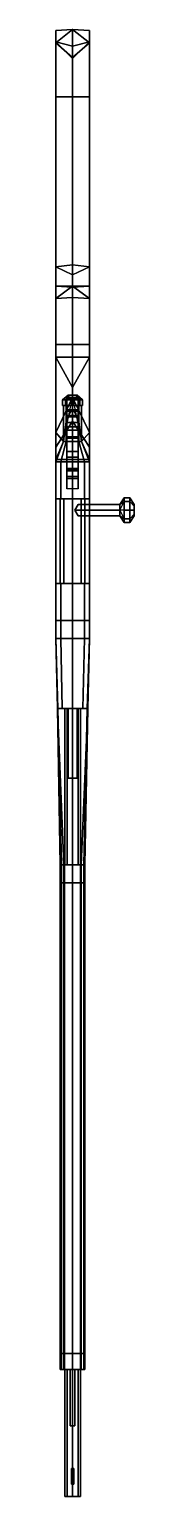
# Model space of a CAD drawing. Extents: x -0.1 to 0.5, y -13 to 0.
import ezdxf

# ---------------------------------------------------------------- set-up
doc = ezdxf.new("R2010")
doc.units = 0
doc.layers.add('RIFLE_LEBEL', color=7, linetype='CONTINUOUS')

msp = doc.modelspace()

# ---------------------------------------------------------------- linework, layer by layer
at = {"layer": 'RIFLE_LEBEL'}
for points in [[(0, 0, -0.42), (-0.15, -0.01, -0.5), (-0.15, -0.12, -0.5)], [(0, -0.25, -0.38), (0, 0, -0.42), (-0.15, -0.12, -0.5)], [(-0.15, -0.01, -0.5), (0, 0, -0.42), (0, -0.15, -1.59), (-0.15, -0.11, -1.39)], [(0.15, -0.12, -0.5), (0.15, -0.01, -0.5), (0, 0, -0.42), (0.15, -0.12, -0.5)], [(0.15, -0.12, -0.5), (0, 0, -0.42), (0, -0.25, -0.38), (0.15, -0.12, -0.5)], [(0, 0, -0.42), (0.15, -0.01, -0.5), (0.15, -0.11, -1.39), (0, -0.15, -1.59)], [(-0.15, -0.12, -0.5), (-0.15, -0.01, -0.5), (-0.15, -0.11, -1.39)], [(-0.15, -2.11, -0.42), (-0.15, -0.12, -0.5), (-0.15, -0.11, -1.39), (-0.15, -0.6, -1.32)], [(-0.15, -0.11, -1.39), (0, -0.15, -1.59), (0, -0.26, -1.59)], [(-0.15, -0.6, -1.32), (-0.15, -0.11, -1.39), (0, -0.26, -1.59), (0, -0.6, -1.48)], [(0, -2.09, -0.28), (0, -0.25, -0.38), (-0.15, -0.12, -0.5), (-0.15, -2.11, -0.42)], [(0, -0.26, -1.59), (0, -0.15, -1.59), (0.15, -0.11, -1.39), (0, -0.26, -1.59)], [(0, -0.26, -1.59), (0.15, -0.11, -1.39), (0.15, -0.6, -1.32), (0, -0.6, -1.48)], [(0.15, -0.12, -0.5), (0, -0.25, -0.38), (0, -2.09, -0.28), (0.15, -2.11, -0.42)], [(0.15, -0.11, -1.39), (0.15, -0.01, -0.5), (0.15, -0.12, -0.5), (0.15, -0.11, -1.39)], [(0.15, -0.11, -1.39), (0.15, -0.12, -0.5), (0.15, -2.11, -0.42), (0.15, -0.6, -1.32)], [(-0.15, -2.28, -0.53), (-0.15, -2.11, -0.42), (-0.15, -0.6, -1.32), (-0.15, -2.28, -0.75)], [(-0.15, -2.28, -0.75), (-0.15, -0.6, -1.32), (0, -0.6, -1.48), (0, -2.28, -0.87)], [(0, -0.6, -1.48), (0.15, -0.6, -1.32), (0.15, -2.28, -0.75), (0, -2.28, -0.87)], [(0.15, -0.6, -1.32), (0.15, -2.11, -0.42), (0.15, -2.28, -0.53), (0.15, -2.28, -0.75)], [(0, -2.18, -0.33), (0, -2.09, -0.28), (-0.15, -2.11, -0.42)], [(0, -2.29, -0.4), (0, -2.18, -0.33), (-0.15, -2.11, -0.42), (-0.15, -2.28, -0.53)], [(0.15, -2.11, -0.42), (0, -2.09, -0.28), (0, -2.18, -0.33), (0.15, -2.11, -0.42)], [(0.15, -2.11, -0.42), (0, -2.18, -0.33), (0, -2.29, -0.4), (0.15, -2.28, -0.53)], [(-0.15, -2.39, -0.52), (-0.15, -2.28, -0.53), (-0.15, -2.28, -0.75), (-0.15, -2.39, -0.72)], [(-0.15, -2.39, -0.72), (-0.15, -2.28, -0.75), (0, -2.28, -0.87)], [(-0.15, -2.91, -0.55), (-0.15, -2.39, -0.72), (0, -2.28, -0.87), (0, -2.91, -0.65)], [(0, -2.38, -0.4), (0, -2.29, -0.4), (-0.15, -2.28, -0.53), (-0.15, -2.39, -0.52)], [(0, -2.28, -0.87), (0.15, -2.28, -0.75), (0.15, -2.39, -0.72), (0, -2.28, -0.87)], [(0, -2.28, -0.87), (0.15, -2.39, -0.72), (0.15, -2.91, -0.55), (0, -2.91, -0.65)], [(0.15, -2.28, -0.53), (0, -2.29, -0.4), (0, -2.38, -0.4), (0.15, -2.39, -0.52)], [(0.15, -2.28, -0.75), (0.15, -2.28, -0.53), (0.15, -2.39, -0.52), (0.15, -2.39, -0.72)], [(0, -2.8, -0.24), (0, -2.38, -0.4), (-0.15, -2.39, -0.52), (-0.15, -2.8, -0.36)], [(-0.15, -2.8, -0.36), (-0.15, -2.39, -0.52), (-0.15, -2.39, -0.72), (-0.15, -2.91, -0.55)], [(0.15, -2.39, -0.52), (0, -2.38, -0.4), (0, -2.8, -0.24), (0.15, -2.8, -0.36)], [(0.15, -2.39, -0.72), (0.15, -2.39, -0.52), (0.15, -2.8, -0.36), (0.15, -2.91, -0.55)], [(-0.15, -3.58, -0.09), (-0.15, -2.8, -0.36), (-0.15, -2.91, -0.55), (-0.15, -3.71, -0.39)], [(0, -3.27, -0.06), (0, -2.8, -0.24), (-0.15, -2.8, -0.36), (-0.15, -3.58, -0.09)], [(0.15, -2.8, -0.36), (0, -2.8, -0.24), (0, -3.27, -0.06), (0.15, -3.58, -0.09)], [(0.15, -2.91, -0.55), (0.15, -2.8, -0.36), (0.15, -3.58, -0.09), (0.15, -3.71, -0.39)], [(-0.15, -3.71, -0.39), (-0.15, -2.91, -0.55), (0, -3.18, -0.57), (0, -3.48, -0.51)], [(-0.15, -2.91, -0.55), (-0.15, -2.91, -0.55), (0, -2.91, -0.65), (0, -3.18, -0.57)], [(0, -3.18, -0.57), (0.15, -2.91, -0.55), (0.15, -3.71, -0.39), (0, -3.48, -0.51)], [(0, -2.91, -0.65), (0.15, -2.91, -0.55), (0.15, -2.91, -0.55), (0, -3.18, -0.57)], [(-0.064, -3.29, -0.034), (-0.09, -3.29, 0.03), (-0.04, -3.25, 0.03), (-0.028, -3.25, 0.002)], [(-0.09, -3.29, 0.03), (-0.064, -3.29, 0.094), (-0.028, -3.25, 0.058), (-0.04, -3.25, 0.03)], [(0, -3.29, -0.06), (-0.064, -3.29, -0.034), (-0.028, -3.25, 0.002), (0, -3.25, -0.01)], [(-0.064, -3.29, 0.094), (0, -3.29, 0.12), (0, -3.25, 0.07), (-0.028, -3.25, 0.058)], [(-0.028, -3.25, 0.002), (-0.04, -3.25, 0.03), (-0.028, -3.25, 0.058), (0, -3.25, -0.01)], [(0, -3.25, -0.01), (-0.028, -3.25, 0.058), (0, -3.25, 0.07), (0.028, -3.25, 0.002)], [(0.064, -3.29, -0.034), (0, -3.29, -0.06), (0, -3.25, -0.01), (0.028, -3.25, 0.002)], [(0, -3.29, 0.12), (0.064, -3.29, 0.094), (0.028, -3.25, 0.058), (0, -3.25, 0.07)], [(0.028, -3.25, 0.002), (0, -3.25, 0.07), (0.028, -3.25, 0.058), (0.04, -3.25, 0.03)], [(0.09, -3.29, 0.03), (0.064, -3.29, -0.034), (0.028, -3.25, 0.002), (0.04, -3.25, 0.03)], [(0.064, -3.29, 0.094), (0.09, -3.29, 0.03), (0.04, -3.25, 0.03), (0.028, -3.25, 0.058)], [(0, -3.27, -0.06), (0, -3.27, -0.06), (-0.15, -3.58, -0.09), (-0.08, -3.66, 0.03)], [(-0.064, -3.29, 0.094), (-0.09, -3.29, 0.03), (-0.09, -3.34, 0.03), (-0.064, -3.34, 0.094)], [(-0.09, -3.29, 0.03), (-0.064, -3.29, -0.034), (-0.064, -3.34, -0.034), (-0.09, -3.34, 0.03)], [(-0.064, -3.34, 0.094), (-0.09, -3.34, 0.03), (-0.08, -3.34, 0.03), (-0.057, -3.34, 0.087)], [(-0.09, -3.34, 0.03), (-0.064, -3.34, -0.034), (-0.057, -3.34, -0.027), (-0.08, -3.34, 0.03)], [(-0.057, -3.34, 0.087), (-0.08, -3.34, 0.03), (-0.08, -3.66, 0.03), (-0.057, -3.66, 0.087)], [(-0.08, -3.34, 0.03), (-0.057, -3.34, -0.027), (-0.057, -3.46, -0.027), (-0.08, -3.66, 0.03)], [(0, -3.29, 0.12), (-0.064, -3.29, 0.094), (-0.064, -3.34, 0.094), (0, -3.34, 0.12)], [(-0.064, -3.29, -0.034), (0, -3.29, -0.06), (0, -3.34, -0.06), (-0.064, -3.34, -0.034)], [(0, -3.34, 0.12), (-0.064, -3.34, 0.094), (-0.057, -3.34, 0.087), (0, -3.34, 0.11)], [(-0.064, -3.34, -0.034), (0, -3.34, -0.06), (0, -3.34, -0.05), (-0.057, -3.34, -0.027)], [(0, -3.34, 0.11), (-0.057, -3.34, 0.087), (-0.057, -3.66, 0.087), (0, -3.66, 0.11)], [(-0.057, -3.34, -0.027), (0, -3.34, -0.05), (0, -3.37, -0.05), (-0.057, -3.46, -0.027)], [(-0.05, -3.38, -0.6), (-0.05, -3.27, -0.62), (-0.05, -3.28, -0.69), (-0.05, -3.38, -0.69)], [(-0.05, -3.28, -0.69), (-0.05, -3.27, -0.62), (0.05, -3.27, -0.62), (0.05, -3.28, -0.69)], [(-0.05, -3.27, -0.62), (-0.05, -3.27, -0.52), (0.05, -3.27, -0.52), (0.05, -3.27, -0.62)], [(-0.05, -3.43, -0.5), (-0.05, -3.27, -0.52), (-0.05, -3.27, -0.62), (-0.05, -3.38, -0.6)], [(-0.05, -3.38, -0.69), (-0.05, -3.28, -0.69), (-0.05, -3.39, -0.79), (-0.05, -3.44, -0.76)], [(-0.05, -3.39, -0.79), (-0.05, -3.28, -0.69), (0.05, -3.28, -0.69), (0.05, -3.39, -0.79)], [(0.05, -3.44, -0.76), (0.05, -3.38, -0.69), (-0.05, -3.38, -0.69), (-0.05, -3.44, -0.76)], [(0.05, -3.38, -0.69), (0.05, -3.38, -0.6), (-0.05, -3.38, -0.6), (-0.05, -3.38, -0.69)], [(0.05, -3.38, -0.6), (0.05, -3.43, -0.5), (-0.05, -3.43, -0.5), (-0.05, -3.38, -0.6)], [(0.15, -3.58, -0.09), (0, -3.27, -0.06), (0, -3.27, -0.06), (0.08, -3.66, 0.03)], [(0.064, -3.29, 0.094), (0, -3.29, 0.12), (0, -3.34, 0.12), (0.064, -3.34, 0.094)], [(0, -3.29, -0.06), (0.064, -3.29, -0.034), (0.064, -3.34, -0.034), (0, -3.34, -0.06)], [(0.057, -3.34, 0.087), (0, -3.34, 0.11), (0, -3.66, 0.11), (0.057, -3.66, 0.087)], [(0, -3.34, -0.05), (0.057, -3.34, -0.027), (0.057, -3.46, -0.027), (0, -3.37, -0.05)], [(0.064, -3.34, 0.094), (0, -3.34, 0.12), (0, -3.34, 0.11), (0.057, -3.34, 0.087)], [(0, -3.34, -0.06), (0.064, -3.34, -0.034), (0.057, -3.34, -0.027), (0, -3.34, -0.05)], [(0.05, -3.28, -0.69), (0.05, -3.27, -0.62), (0.05, -3.38, -0.6), (0.05, -3.38, -0.69)], [(0.05, -3.27, -0.62), (0.05, -3.27, -0.52), (0.05, -3.43, -0.5), (0.05, -3.38, -0.6)], [(0.05, -3.39, -0.79), (0.05, -3.28, -0.69), (0.05, -3.38, -0.69), (0.05, -3.44, -0.76)], [(0.08, -3.34, 0.03), (0.057, -3.34, 0.087), (0.057, -3.66, 0.087), (0.08, -3.66, 0.03)], [(0.057, -3.34, -0.027), (0.08, -3.34, 0.03), (0.08, -3.66, 0.03), (0.057, -3.46, -0.027)], [(0.064, -3.34, -0.034), (0.09, -3.34, 0.03), (0.08, -3.34, 0.03), (0.057, -3.34, -0.027)], [(0.09, -3.34, 0.03), (0.064, -3.34, 0.094), (0.057, -3.34, 0.087), (0.08, -3.34, 0.03)], [(0.09, -3.29, 0.03), (0.064, -3.29, 0.094), (0.064, -3.34, 0.094), (0.09, -3.34, 0.03)], [(0.064, -3.29, -0.034), (0.09, -3.29, 0.03), (0.09, -3.34, 0.03), (0.064, -3.34, -0.034)], [(-0.15, -3.82, -0.44), (-0.15, -3.71, -0.39), (0, -3.48, -0.51), (0, -3.82, -0.48)], [(-0.05, -3.44, -0.76), (-0.05, -3.39, -0.79), (-0.05, -3.49, -0.81), (-0.05, -3.53, -0.79)], [(-0.05, -3.49, -0.81), (-0.05, -3.39, -0.79), (0.05, -3.39, -0.79), (0.05, -3.49, -0.81)], [(0.05, -3.53, -0.79), (0.05, -3.44, -0.76), (-0.05, -3.44, -0.76), (-0.05, -3.53, -0.79)], [(-0.05, -3.53, -0.79), (-0.05, -3.49, -0.81), (-0.05, -3.8, -0.81), (-0.05, -3.75, -0.79)], [(-0.05, -3.8, -0.81), (-0.05, -3.49, -0.81), (0.05, -3.49, -0.81), (0.05, -3.8, -0.81)], [(0, -3.48, -0.51), (0.15, -3.71, -0.39), (0.15, -3.82, -0.44), (0, -3.82, -0.48)], [(0.05, -3.49, -0.81), (0.05, -3.39, -0.79), (0.05, -3.44, -0.76), (0.05, -3.53, -0.79)], [(0.05, -3.8, -0.81), (0.05, -3.49, -0.81), (0.05, -3.53, -0.79), (0.05, -3.75, -0.79)], [(-0.08, -3.66, 0.03), (-0.15, -3.58, -0.09), (-0.15, -3.71, -0.39), (-0.15, -3.82, -0.44)], [(0.05, -3.75, -0.79), (0.05, -3.53, -0.79), (-0.05, -3.53, -0.79), (-0.05, -3.75, -0.79)], [(-0.05, -3.56, -0.6), (-0.05, -3.56, -0.48), (0.05, -3.56, -0.48), (0.05, -3.56, -0.6)], [(-0.05, -3.62, -0.48), (-0.05, -3.56, -0.48), (-0.05, -3.56, -0.6), (-0.05, -3.62, -0.58)], [(-0.05, -3.62, -0.58), (-0.05, -3.56, -0.6), (-0.05, -3.63, -0.76), (-0.05, -3.66, -0.73)], [(-0.05, -3.63, -0.76), (-0.05, -3.56, -0.6), (0.05, -3.56, -0.6), (0.05, -3.63, -0.76)], [(0.05, -3.62, -0.58), (0.05, -3.62, -0.48), (-0.05, -3.62, -0.48), (-0.05, -3.62, -0.58)], [(0.05, -3.66, -0.73), (0.05, -3.62, -0.58), (-0.05, -3.62, -0.58), (-0.05, -3.66, -0.73)], [(-0.05, -3.66, -0.73), (-0.05, -3.63, -0.76), (0.05, -3.63, -0.76), (0.05, -3.66, -0.73)], [(0.05, -3.56, -0.6), (0.05, -3.56, -0.48), (0.05, -3.62, -0.48), (0.05, -3.62, -0.58)], [(0.05, -3.63, -0.76), (0.05, -3.56, -0.6), (0.05, -3.62, -0.58), (0.05, -3.66, -0.73)], [(0.15, -3.71, -0.39), (0.15, -3.58, -0.09), (0.08, -3.66, 0.03), (0.15, -3.82, -0.44)], [(-0.057, -3.66, 0.087), (-0.08, -3.66, 0.03), (-0.15, -3.84, 0.03), (-0.106, -3.84, 0.136)], [(-0.08, -3.66, 0.03), (-0.15, -3.82, -0.44), (-0.15, -3.82, -0.44), (-0.15, -3.84, 0.03)], [(0, -3.66, 0.11), (-0.057, -3.66, 0.087), (-0.106, -3.84, 0.136), (0, -3.84, 0.18)], [(0.05, -3.84, -0.75), (0.05, -3.75, -0.79), (-0.05, -3.75, -0.79), (-0.05, -3.84, -0.75)], [(-0.05, -3.75, -0.79), (-0.05, -3.8, -0.81), (-0.05, -3.9, -0.76), (-0.05, -3.84, -0.75)], [(0.057, -3.66, 0.087), (0, -3.66, 0.11), (0, -3.84, 0.18), (0.106, -3.84, 0.136)], [(0.05, -3.9, -0.76), (0.05, -3.8, -0.81), (0.05, -3.75, -0.79), (0.05, -3.84, -0.75)], [(0.08, -3.66, 0.03), (0.057, -3.66, 0.087), (0.106, -3.84, 0.136), (0.15, -3.84, 0.03)], [(0.15, -3.82, -0.44), (0.08, -3.66, 0.03), (0.15, -3.84, 0.03), (0.15, -3.82, -0.44)], [(-0.15, -3.84, 0.03), (-0.15, -3.82, -0.44), (-0.15, -4.17, -0.41), (-0.15, -4.17, 0.03)], [(-0.15, -3.82, -0.44), (0, -3.82, -0.48), (0, -4.17, -0.45), (-0.15, -4.17, -0.41)], [(-0.106, -3.84, 0.136), (-0.15, -3.84, 0.03), (-0.15, -4.17, 0.03), (-0.106, -4.17, 0.136)], [(0, -3.84, 0.18), (-0.106, -3.84, 0.136), (-0.106, -4.17, 0.136), (0, -4.17, 0.18)], [(-0.05, -3.9, -0.76), (-0.05, -3.8, -0.81), (0.05, -3.8, -0.81), (0.05, -3.9, -0.76)], [(-0.05, -3.84, -0.75), (-0.05, -3.9, -0.76), (-0.05, -3.97, -0.67), (-0.05, -3.91, -0.66)], [(0.05, -3.91, -0.66), (0.05, -3.84, -0.75), (-0.05, -3.84, -0.75), (-0.05, -3.91, -0.66)], [(-0.05, -3.97, -0.67), (-0.05, -3.9, -0.76), (0.05, -3.9, -0.76), (0.05, -3.97, -0.67)], [(0, -3.82, -0.48), (0.15, -3.82, -0.44), (0.15, -4.17, -0.41), (0, -4.17, -0.45)], [(0.106, -3.84, 0.136), (0, -3.84, 0.18), (0, -4.17, 0.18), (0.106, -4.17, 0.136)], [(0.05, -3.97, -0.67), (0.05, -3.9, -0.76), (0.05, -3.84, -0.75), (0.05, -3.91, -0.66)], [(0.15, -3.84, 0.03), (0.106, -3.84, 0.136), (0.106, -4.17, 0.136), (0.15, -4.17, 0.03)], [(0.15, -3.82, -0.44), (0.15, -3.84, 0.03), (0.15, -4.17, 0.03), (0.15, -4.17, -0.41)], [(0.05, -3.92, -0.54), (0.05, -3.91, -0.66), (-0.05, -3.91, -0.66), (-0.05, -3.92, -0.54)], [(-0.05, -3.91, -0.66), (-0.05, -3.97, -0.67), (-0.05, -3.99, -0.54), (-0.05, -3.92, -0.54)], [(-0.05, -3.92, -0.54), (-0.05, -3.99, -0.54), (-0.05, -4.08, -0.44), (-0.05, -3.92, -0.44)], [(0.05, -3.92, -0.44), (0.05, -3.92, -0.54), (-0.05, -3.92, -0.54), (-0.05, -3.92, -0.44)], [(-0.05, -3.99, -0.54), (-0.05, -3.97, -0.67), (0.05, -3.97, -0.67), (0.05, -3.99, -0.54)], [(-0.05, -4.08, -0.44), (-0.05, -3.99, -0.54), (0.05, -3.99, -0.54), (0.05, -4.08, -0.44)], [(0.05, -3.99, -0.54), (0.05, -3.97, -0.67), (0.05, -3.91, -0.66), (0.05, -3.92, -0.54)], [(0.05, -4.08, -0.44), (0.05, -3.99, -0.54), (0.05, -3.92, -0.54), (0.05, -3.92, -0.44)], [(0.46, -4.192, 0.158), (0.46, -4.16, 0.08), (0.42, -4.22, 0.08), (0.42, -4.27, 0.13)], [(0.46, -4.16, 0.08), (0.46, -4.192, 0.002), (0.42, -4.22, 0.08)], [(0.51, -4.192, 0.158), (0.51, -4.16, 0.08), (0.46, -4.16, 0.08), (0.46, -4.192, 0.158)], [(0.51, -4.16, 0.08), (0.51, -4.192, 0.002), (0.46, -4.192, 0.002), (0.46, -4.16, 0.08)], [(0.51, -4.192, 0.002), (0.51, -4.16, 0.08), (0.55, -4.22, 0.08), (0.55, -4.235, 0.045)], [(0.51, -4.16, 0.08), (0.51, -4.192, 0.158), (0.55, -4.235, 0.115), (0.55, -4.22, 0.08)], [(-0.11, -4.17, 0.03), (-0.15, -4.17, 0.03), (-0.15, -4.92, 0.03), (-0.11, -4.92, 0.03)], [(-0.15, -4.17, 0.03), (-0.15, -4.17, -0.41), (-0.15, -4.92, -0.38), (-0.15, -4.92, 0.03)], [(-0.15, -4.17, -0.41), (0, -4.17, -0.45), (0, -4.92, -0.42), (-0.15, -4.92, -0.38)], [(-0.106, -4.17, 0.136), (-0.15, -4.17, 0.03), (-0.11, -4.17, 0.03), (-0.078, -4.17, 0.108)], [(-0.078, -4.17, 0.108), (-0.11, -4.17, 0.03), (-0.11, -4.92, 0.03), (-0.078, -4.92, 0.108)], [(0, -4.17, 0.18), (-0.106, -4.17, 0.136), (-0.078, -4.17, 0.108), (0, -4.17, 0.14)], [(0, -4.17, 0.14), (-0.078, -4.17, 0.108), (-0.078, -4.92, 0.108), (0, -4.92, 0.14)], [(0.078, -4.17, 0.108), (0, -4.17, 0.14), (0, -4.92, 0.14), (0.078, -4.92, 0.108)], [(0, -4.17, -0.45), (0.15, -4.17, -0.41), (0.15, -4.92, -0.38), (0, -4.92, -0.42)], [(0.106, -4.17, 0.136), (0, -4.17, 0.18), (0, -4.17, 0.14), (0.078, -4.17, 0.108)], [(0.42, -4.27, 0.13), (0.42, -4.22, 0.08), (0.05, -4.22, 0.08), (0.02, -4.27, 0.13)], [(0.42, -4.22, 0.08), (0.42, -4.27, 0.03), (0.02, -4.27, 0.03), (0.05, -4.22, 0.08)], [(0.42, -4.32, 0.08), (0.42, -4.27, 0.13), (0.02, -4.27, 0.13), (0.05, -4.32, 0.08)], [(0.42, -4.27, 0.03), (0.42, -4.32, 0.08), (0.05, -4.32, 0.08), (0.02, -4.27, 0.03)], [(0.11, -4.17, 0.03), (0.078, -4.17, 0.108), (0.078, -4.92, 0.108), (0.11, -4.92, 0.03)], [(0.15, -4.17, 0.03), (0.106, -4.17, 0.136), (0.078, -4.17, 0.108), (0.11, -4.17, 0.03)], [(0.15, -4.17, 0.03), (0.11, -4.17, 0.03), (0.11, -4.92, 0.03), (0.15, -4.92, 0.03)], [(0.15, -4.17, -0.41), (0.15, -4.17, 0.03), (0.15, -4.92, 0.03), (0.15, -4.92, -0.38)], [(0.46, -4.192, 0.002), (0.46, -4.27, -0.03), (0.42, -4.27, 0.03), (0.42, -4.22, 0.08)], [(0.46, -4.348, 0.002), (0.46, -4.38, 0.08), (0.42, -4.32, 0.08), (0.42, -4.27, 0.03)], [(0.46, -4.348, 0.158), (0.46, -4.27, 0.19), (0.42, -4.27, 0.13), (0.42, -4.32, 0.08)], [(0.51, -4.27, 0.19), (0.51, -4.192, 0.158), (0.46, -4.192, 0.158), (0.46, -4.27, 0.19)], [(0.51, -4.192, 0.002), (0.51, -4.27, -0.03), (0.46, -4.27, -0.03), (0.46, -4.192, 0.002)], [(0.51, -4.27, -0.03), (0.51, -4.348, 0.002), (0.46, -4.348, 0.002), (0.46, -4.27, -0.03)], [(0.51, -4.348, 0.158), (0.51, -4.27, 0.19), (0.46, -4.27, 0.19), (0.46, -4.348, 0.158)], [(0.51, -4.27, -0.03), (0.51, -4.192, 0.002), (0.55, -4.235, 0.045), (0.55, -4.27, 0.03)], [(0.51, -4.192, 0.158), (0.51, -4.27, 0.19), (0.55, -4.27, 0.13), (0.55, -4.235, 0.115)], [(0.51, -4.27, 0.19), (0.51, -4.348, 0.158), (0.55, -4.305, 0.115), (0.55, -4.27, 0.13)], [(0.51, -4.348, 0.002), (0.51, -4.27, -0.03), (0.55, -4.27, 0.03), (0.55, -4.305, 0.045)], [(0.55, -4.235, 0.115), (0.55, -4.27, 0.13), (0.55, -4.305, 0.115), (0.55, -4.22, 0.08)], [(0.55, -4.22, 0.08), (0.55, -4.305, 0.115), (0.55, -4.32, 0.08), (0.55, -4.235, 0.045)], [(0.55, -4.235, 0.045), (0.55, -4.32, 0.08), (0.55, -4.305, 0.045), (0.55, -4.27, 0.03)], [(0.46, -4.38, 0.08), (0.46, -4.348, 0.158), (0.42, -4.32, 0.08)], [(0.51, -4.348, 0.002), (0.51, -4.38, 0.08), (0.46, -4.38, 0.08), (0.46, -4.348, 0.002)], [(0.51, -4.38, 0.08), (0.51, -4.348, 0.158), (0.46, -4.348, 0.158), (0.46, -4.38, 0.08)], [(0.51, -4.348, 0.158), (0.51, -4.38, 0.08), (0.55, -4.32, 0.08), (0.55, -4.305, 0.115)], [(0.51, -4.38, 0.08), (0.51, -4.348, 0.002), (0.55, -4.305, 0.045), (0.55, -4.32, 0.08)], [(-0.106, -4.92, 0.136), (-0.15, -4.92, 0.03), (-0.15, -5.41, 0.03), (-0.106, -5.41, 0.136)], [(-0.15, -4.92, 0.03), (-0.15, -5.25, -0.04), (-0.15, -5.41, 0.03)], [(-0.15, -4.92, 0.03), (-0.15, -4.92, -0.38), (-0.15, -5.25, -0.38), (-0.15, -5.25, -0.04)], [(-0.15, -4.92, -0.38), (0, -4.92, -0.42), (0, -5.25, -0.42), (-0.15, -5.25, -0.38)], [(-0.15, -4.92, 0.03), (-0.106, -4.92, 0.136), (-0.078, -4.92, 0.108), (-0.11, -4.92, 0.03)], [(0, -4.92, 0.18), (-0.106, -4.92, 0.136), (-0.106, -5.41, 0.136), (0, -5.41, 0.18)], [(-0.106, -4.92, 0.136), (0, -4.92, 0.18), (0, -4.92, 0.14), (-0.078, -4.92, 0.108)], [(0.106, -4.92, 0.136), (0, -4.92, 0.18), (0, -5.41, 0.18), (0.106, -5.41, 0.136)], [(0, -4.92, -0.42), (0.15, -4.92, -0.38), (0.15, -5.25, -0.38), (0, -5.25, -0.42)], [(0, -4.92, 0.18), (0.106, -4.92, 0.136), (0.078, -4.92, 0.108), (0, -4.92, 0.14)], [(0.106, -4.92, 0.136), (0.15, -4.92, 0.03), (0.11, -4.92, 0.03), (0.078, -4.92, 0.108)], [(0.15, -4.92, 0.03), (0.106, -4.92, 0.136), (0.106, -5.41, 0.136), (0.15, -5.41, 0.03)], [(0.15, -5.25, -0.04), (0.15, -4.92, 0.03), (0.15, -5.41, 0.03)], [(0.15, -4.92, -0.38), (0.15, -4.92, 0.03), (0.15, -5.25, -0.04), (0.15, -5.25, -0.38)], [(-0.15, -5.25, -0.04), (-0.15, -5.25, -0.38), (-0.15, -5.41, -0.38), (-0.15, -5.41, 0.03)], [(-0.15, -5.25, -0.38), (0, -5.25, -0.42), (0, -5.41, -0.42), (-0.15, -5.41, -0.38)], [(0, -5.25, -0.42), (0.15, -5.25, -0.38), (0.15, -5.41, -0.38), (0, -5.41, -0.42)], [(0.15, -5.25, -0.38), (0.15, -5.25, -0.04), (0.15, -5.41, 0.03), (0.15, -5.41, -0.38)], [(-0.13, -6.03, 0.03), (-0.092, -6.03, 0.122), (-0.106, -5.41, 0.136), (-0.15, -5.41, 0.03)], [(-0.135, -6.03, -0.38), (-0.13, -6.03, 0.03), (-0.15, -5.41, 0.03), (-0.15, -5.41, -0.38)], [(0, -6.03, -0.42), (-0.135, -6.03, -0.38), (-0.15, -5.41, -0.38), (0, -5.41, -0.42)], [(-0.092, -6.03, 0.122), (0, -6.03, 0.16), (0, -5.41, 0.18), (-0.106, -5.41, 0.136)], [(0, -6.03, 0.16), (0.092, -6.03, 0.122), (0.106, -5.41, 0.136), (0, -5.41, 0.18)], [(0.135, -6.03, -0.38), (0, -6.03, -0.42), (0, -5.41, -0.42), (0.15, -5.41, -0.38)], [(0.092, -6.03, 0.122), (0.13, -6.03, 0.03), (0.15, -5.41, 0.03), (0.106, -5.41, 0.136)], [(0.13, -6.03, 0.03), (0.135, -6.03, -0.38), (0.15, -5.41, -0.38), (0.15, -5.41, 0.03)], [(-0.135, -6.03, -0.38), (0, -6.03, -0.42), (0, -7.42, -0.38), (-0.078, -7.42, -0.348)], [(-0.135, -6.03, -0.38), (-0.135, -6.03, -0.38), (-0.078, -7.42, -0.348), (-0.11, -7.42, -0.27)], [(-0.13, -6.03, 0.03), (-0.135, -6.03, -0.38), (-0.11, -7.42, -0.27), (-0.1, -7.42)], [(-0.07, -6.03, 0.03), (-0.13, -6.03, 0.03), (-0.1, -7.42), (-0.07, -7.42, 0.02)], [(-0.049, -6.03, 0.069), (-0.07, -6.03, 0.03), (-0.07, -7.42, 0.02), (-0.049, -7.42, 0.069)], [(0, -6.03, 0.09), (-0.049, -6.03, 0.069), (-0.049, -7.42, 0.069), (0, -7.42, 0.09)], [(-0.04, -6.03, 0.2), (-0.04, -6.03, 0.073), (-0.04, -6.65, 0.073), (-0.04, -6.65, 0.2)], [(0, -6.03, 0.16), (-0.04, -6.03, 0.143), (-0.04, -6.03, 0.2), (0.04, -6.03, 0.2)], [(0.04, -6.03, 0.2), (-0.04, -6.03, 0.2), (-0.04, -6.65, 0.2), (0.04, -6.65, 0.2)], [(0.049, -6.03, 0.069), (0, -6.03, 0.09), (0, -7.42, 0.09), (0.049, -7.42, 0.069)], [(0.04, -6.03, 0.143), (0, -6.03, 0.16), (0.04, -6.03, 0.2)], [(0, -6.03, -0.42), (0.135, -6.03, -0.38), (0.078, -7.42, -0.348), (0, -7.42, -0.38)], [(0.04, -6.03, 0.073), (0.04, -6.03, 0.2), (0.04, -6.65, 0.2), (0.04, -6.65, 0.073)], [(0.07, -6.03, 0.03), (0.049, -6.03, 0.069), (0.049, -7.42, 0.069), (0.07, -7.42, 0.02)], [(0.13, -6.03, 0.03), (0.07, -6.03, 0.03), (0.07, -7.42, 0.02), (0.1, -7.42)], [(0.135, -6.03, -0.38), (0.135, -6.03, -0.38), (0.11, -7.42, -0.27), (0.078, -7.42, -0.348)], [(0.135, -6.03, -0.38), (0.13, -6.03, 0.03), (0.1, -7.42), (0.11, -7.42, -0.27)], [(-0.04, -6.65, 0.073), (0, -6.65, 0.09), (-0.04, -6.65, 0.2)], [(0, -6.65, 0.09), (0.04, -6.65, 0.073), (0.04, -6.65, 0.2), (-0.04, -6.65, 0.2)], [(-0.11, -7.42, -0.27), (-0.078, -7.42, -0.348), (-0.078, -7.58, -0.348), (-0.11, -7.58, -0.27)], [(-0.1, -7.42), (-0.11, -7.42, -0.27), (-0.11, -7.58, -0.27), (-0.1, -7.58)], [(-0.071, -7.42, 0.071), (-0.1, -7.42), (-0.1, -7.58), (-0.071, -7.58, 0.071)], [(-0.049, -7.42, 0.069), (-0.07, -7.42, 0.02), (-0.1, -7.42), (-0.071, -7.42, 0.071)], [(-0.078, -7.42, -0.348), (0, -7.42, -0.38), (0, -7.58, -0.38), (-0.078, -7.58, -0.348)], [(0, -7.42, 0.1), (-0.071, -7.42, 0.071), (-0.071, -7.58, 0.071), (0, -7.58, 0.1)], [(0, -7.42, 0.09), (-0.049, -7.42, 0.069), (-0.071, -7.42, 0.071), (0, -7.42, 0.1)], [(0.071, -7.42, 0.071), (0, -7.42, 0.1), (0, -7.58, 0.1), (0.071, -7.58, 0.071)], [(0, -7.42, -0.38), (0.078, -7.42, -0.348), (0.078, -7.58, -0.348), (0, -7.58, -0.38)], [(0.049, -7.42, 0.069), (0, -7.42, 0.09), (0, -7.42, 0.1), (0.071, -7.42, 0.071)], [(0.07, -7.42, 0.02), (0.049, -7.42, 0.069), (0.071, -7.42, 0.071), (0.1, -7.42)], [(0.1, -7.42), (0.071, -7.42, 0.071), (0.071, -7.58, 0.071), (0.1, -7.58)], [(0.078, -7.42, -0.348), (0.11, -7.42, -0.27), (0.11, -7.58, -0.27), (0.078, -7.58, -0.348)], [(0.11, -7.42, -0.27), (0.1, -7.42), (0.1, -7.58), (0.11, -7.58, -0.27)], [(-0.1, -7.58), (-0.11, -7.58, -0.27), (-0.11, -11.76, -0.19), (-0.1, -11.76)], [(-0.11, -7.58, -0.27), (-0.078, -7.58, -0.348), (-0.078, -11.76, -0.268), (-0.11, -11.76, -0.19)], [(-0.071, -7.58, 0.071), (-0.1, -7.58), (-0.1, -11.76), (-0.071, -11.76, 0.071)], [(-0.078, -7.58, -0.348), (0, -7.58, -0.38), (0, -11.76, -0.3), (-0.078, -11.76, -0.268)], [(0, -7.58, 0.1), (-0.071, -7.58, 0.071), (-0.071, -11.76, 0.071), (0, -11.76, 0.1)], [(0.071, -7.58, 0.071), (0, -7.58, 0.1), (0, -11.76, 0.1), (0.071, -11.76, 0.071)], [(0, -7.58, -0.38), (0.078, -7.58, -0.348), (0.078, -11.76, -0.268), (0, -11.76, -0.3)], [(0.1, -7.58), (0.071, -7.58, 0.071), (0.071, -11.76, 0.071), (0.1, -11.76)], [(0.078, -7.58, -0.348), (0.11, -7.58, -0.27), (0.11, -11.76, -0.19), (0.078, -11.76, -0.268)], [(0.11, -7.58, -0.27), (0.1, -7.58), (0.1, -11.76), (0.11, -11.76, -0.19)], [(-0.1, -11.76), (-0.11, -11.76, -0.19), (-0.11, -11.9, -0.19), (-0.1, -11.9)], [(-0.11, -11.76, -0.19), (-0.078, -11.76, -0.268), (-0.078, -11.9, -0.268), (-0.11, -11.9, -0.19)], [(-0.071, -11.76, 0.071), (-0.1, -11.76), (-0.1, -11.9), (-0.071, -11.9, 0.071)], [(-0.078, -11.76, -0.268), (0, -11.76, -0.3), (0, -11.9, -0.3), (-0.078, -11.9, -0.268)], [(0, -11.76, 0.1), (-0.071, -11.76, 0.071), (-0.071, -11.9, 0.071), (0, -11.9, 0.1)], [(0.071, -11.76, 0.071), (0, -11.76, 0.1), (0, -11.9, 0.1), (0.071, -11.9, 0.071)], [(0, -11.76, -0.3), (0.078, -11.76, -0.268), (0.078, -11.9, -0.268), (0, -11.9, -0.3)], [(0.1, -11.76), (0.071, -11.76, 0.071), (0.071, -11.9, 0.071), (0.1, -11.9)], [(0.078, -11.76, -0.268), (0.11, -11.76, -0.19), (0.11, -11.9, -0.19), (0.078, -11.9, -0.268)], [(0.11, -11.76, -0.19), (0.1, -11.76), (0.1, -11.9), (0.11, -11.9, -0.19)], [(-0.1, -11.9), (-0.11, -11.9, -0.19), (-0.049, -11.9, -0.049), (-0.07, -11.9)], [(-0.049, -11.9, -0.049), (-0.11, -11.9, -0.19), (-0.078, -11.9, -0.268), (0, -11.9, -0.07)], [(-0.071, -11.9, 0.071), (-0.1, -11.9), (-0.07, -11.9), (-0.049, -11.9, 0.049)], [(0, -11.9, -0.3), (0.078, -11.9, -0.268), (0, -11.9, -0.07), (-0.078, -11.9, -0.268)], [(0, -11.9, 0.1), (-0.071, -11.9, 0.071), (-0.049, -11.9, 0.049), (0, -11.9, 0.07)], [(-0.049, -11.9, 0.049), (-0.07, -11.9), (-0.07, -13.03), (-0.049, -13.03, 0.049)], [(-0.07, -11.9), (-0.049, -11.9, -0.049), (-0.049, -13.03, -0.049), (-0.07, -13.03)], [(0, -11.9, 0.07), (-0.049, -11.9, 0.049), (-0.049, -13.03, 0.049), (0, -13.03, 0.07)], [(-0.049, -11.9, -0.049), (0, -11.9, -0.07), (0, -13.03, -0.07), (-0.049, -13.03, -0.049)], [(0, -11.9, -0.24), (-0.02, -11.9, -0.26), (-0.02, -12.4, -0.26), (0, -12.4, -0.24)], [(-0.02, -11.9, -0.26), (0, -11.9, -0.28), (0, -12.4, -0.28), (-0.02, -12.4, -0.26)], [(0.049, -11.9, 0.049), (0, -11.9, 0.07), (0, -13.03, 0.07), (0.049, -13.03, 0.049)], [(0, -11.9, -0.07), (0.049, -11.9, -0.049), (0.049, -13.03, -0.049), (0, -13.03, -0.07)], [(0.02, -11.9, -0.26), (0, -11.9, -0.24), (0, -12.4, -0.24), (0.02, -12.4, -0.26)], [(0, -11.9, -0.28), (0.02, -11.9, -0.26), (0.02, -12.4, -0.26), (0, -12.4, -0.28)], [(0.071, -11.9, 0.071), (0, -11.9, 0.1), (0, -11.9, 0.07), (0.049, -11.9, 0.049)], [(0, -11.9, -0.07), (0.078, -11.9, -0.268), (0.11, -11.9, -0.19), (0.049, -11.9, -0.049)], [(0.07, -11.9), (0.049, -11.9, 0.049), (0.049, -13.03, 0.049), (0.07, -13.03)], [(0.049, -11.9, -0.049), (0.07, -11.9), (0.07, -13.03), (0.049, -13.03, -0.049)], [(0.1, -11.9), (0.071, -11.9, 0.071), (0.049, -11.9, 0.049), (0.07, -11.9)], [(0.11, -11.9, -0.19), (0.1, -11.9), (0.07, -11.9), (0.049, -11.9, -0.049)], [(0, -12.4, -0.24), (-0.02, -12.4, -0.26), (0, -12.4, -0.28), (0.02, -12.4, -0.26)], [(-0.01, -12.78, 0.17), (-0.01, -12.78, 0.066), (-0.01, -12.92, 0.066), (-0.01, -12.92, 0.17)], [(0, -12.78, 0.07), (-0.01, -12.78, 0.17), (0.01, -12.78, 0.17), (0.01, -12.78, 0.066)], [(-0.01, -12.78, 0.066), (-0.01, -12.78, 0.17), (-0.01, -12.78, 0.17), (0, -12.78, 0.07)], [(0.01, -12.78, 0.17), (-0.01, -12.78, 0.17), (-0.01, -12.92, 0.17), (0.01, -12.92, 0.17)], [(0.01, -12.78, 0.066), (0.01, -12.78, 0.17), (0.01, -12.92, 0.17), (0.01, -12.92, 0.066)], [(0, -13.03, 0.07), (-0.049, -13.03, 0.049), (-0.07, -13.03), (0.049, -13.03, 0.049)], [(0.049, -13.03, 0.049), (-0.07, -13.03), (-0.049, -13.03, -0.049), (0.07, -13.03)], [(0.07, -13.03), (-0.049, -13.03, -0.049), (0, -13.03, -0.07), (0.049, -13.03, -0.049)], [(-0.01, -12.92, 0.17), (-0.01, -12.92, 0.066), (0, -12.92, 0.07), (0.01, -12.92, 0.17)], [(0.01, -12.92, 0.17), (0, -12.92, 0.07), (0.01, -12.92, 0.066), (0.01, -12.92, 0.17)]]:
    msp.add_3dface(points, dxfattribs=at)

doc.saveas('drawing.dxf')
